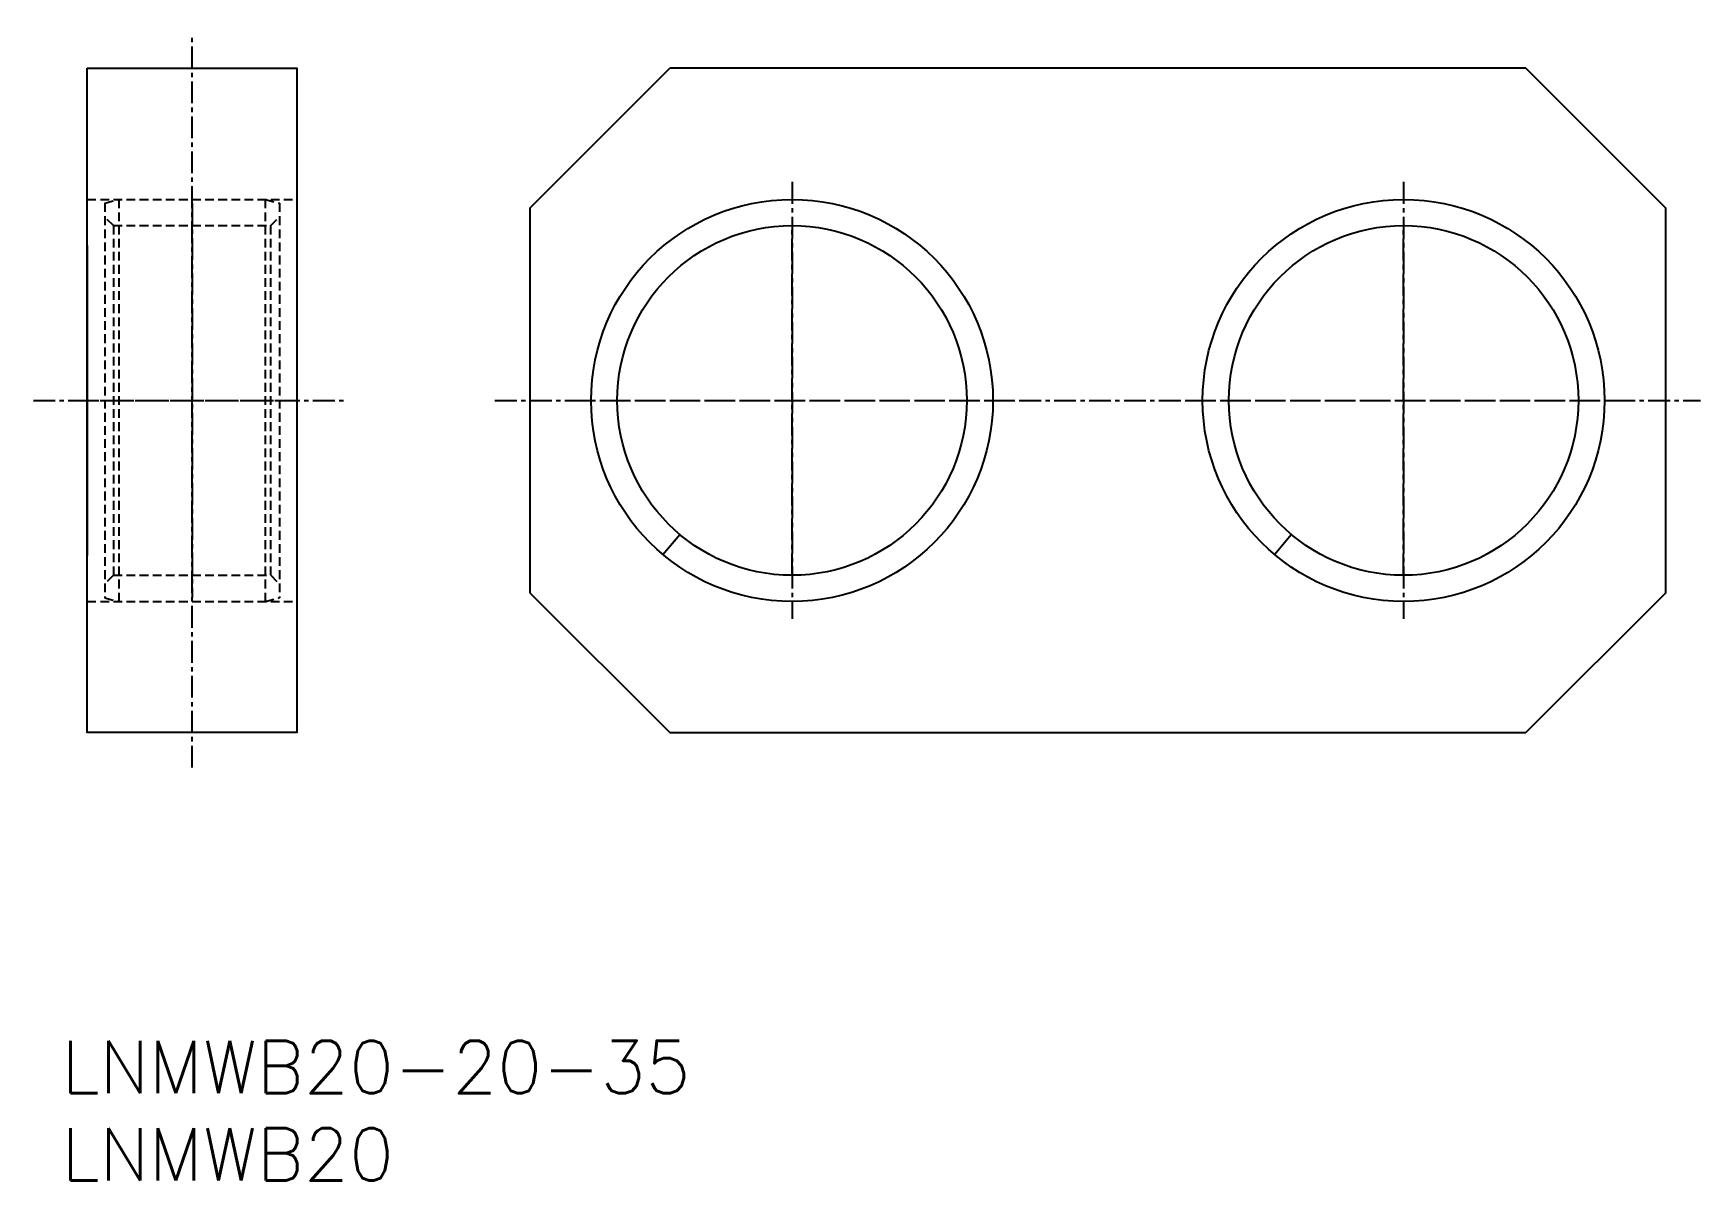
# Model space of a CAD drawing. Extents: x 96.4 to 191.8, y 58.4 to 124.
import ezdxf
from ezdxf.enums import TextEntityAlignment as Align

# ---------------------------------------------------------------- set-up
doc = ezdxf.new("R2010")
doc.units = 0
doc.header["$MEASUREMENT"] = 0
doc.linetypes.add('CENTER', pattern=[2, 1.25, -0.25, 0.25, -0.25])
doc.linetypes.add('DASHED', pattern=[0.75, 0.5, -0.25])
doc.layers.get('0').update_dxf_attribs({"linetype": 'CONTINUOUS'})
doc.layers.add('CENTER', color=1, linetype='CENTER')
doc.styles.get("Standard").update_dxf_attribs({"font": 'txt.shx', "bigfont": 'extfont.shx'})

msp = doc.modelspace()

# ---------------------------------------------------------------- linework, layer by layer
at = {"color": 7, "linetype": 'Continuous'}
for p, q in [((124.808, 114.047), (132.808, 122.047)), ((181.808, 122.047), (132.808, 122.047)), ((181.808, 122.047), (189.808, 114.047)), ((124.808, 114.047), (124.808, 92.047)), ((189.808, 92.047), (189.808, 114.047)), ((99.474, 111.913), (99.474, 94.181)), ((111.474, 111.913), (111.474, 94.181)), ((132.415, 94.237), (133.38, 95.386)), ((167.415, 94.237), (168.38, 95.386)), ((124.808, 92.047), (132.808, 84.047)), ((189.808, 92.047), (181.808, 84.047)), ((132.808, 84.047), (181.808, 84.047))]:
    msp.add_line(p, q, dxfattribs=at)
at = {"linetype": 'DASHED'}
for p, q in [((99.474, 114.547), (111.474, 114.547)), ((100.474, 114.332), (101.274, 114.547)), ((101.274, 114.547), (101.274, 91.547)), ((109.674, 91.547), (109.674, 114.547)), ((109.674, 114.547), (110.474, 114.332)), ((100.474, 114.332), (100.474, 91.761)), ((100.974, 113.047), (100.474, 113.547)), ((109.974, 113.047), (110.474, 113.547)), ((110.474, 114.332), (110.474, 91.761)), ((100.974, 113.047), (100.974, 93.047)), ((100.974, 113.047), (109.974, 113.047)), ((109.974, 93.047), (109.974, 113.047)), ((100.974, 93.047), (100.474, 92.547)), ((100.974, 93.047), (109.974, 93.047)), ((109.974, 93.047), (110.474, 92.547)), ((100.474, 91.761), (101.274, 91.547)), ((109.674, 91.547), (110.474, 91.761)), ((99.474, 91.547), (111.474, 91.547))]:
    msp.add_line(p, q, dxfattribs=at)
at = {"color": 3, "linetype": 'DASHED'}
for p, q in [((103.224, 93.047), (103.224, 93.047)), ((105.474, 93.047), (105.474, 93.047))]:
    msp.add_line(p, q, dxfattribs=at)
at = {"color": 7, "linetype": 'Continuous'}
msp.add_lwpolyline([(99.474, 122.047), (111.474, 122.047), (111.474, 84.047), (99.474, 84.047)], close=True, dxfattribs=at)
for centre, radius in [((139.808, 103.047), 11.5), ((174.808, 103.047), 11.5), ((139.808, 103.047), 10), ((174.808, 103.047), 10)]:
    msp.add_circle(centre, radius, dxfattribs=at)
at = {"layer": 'CENTER', "color": 1, "linetype": 'CENTER'}
for p, q in [((105.474, 82.047), (105.474, 124.047)), ((139.808, 115.547), (139.808, 90.547)), ((174.808, 115.547), (174.808, 90.547)), ((105.474, 114.332), (105.474, 91.761)), ((139.808, 93.047), (139.808, 113.047)), ((174.808, 93.047), (174.808, 113.047)), ((96.39, 103.047), (114.308, 103.047)), ((98.718, 103.047), (111.474, 103.047)), ((122.808, 103.047), (191.808, 103.047)), ((127.308, 103.047), (152.308, 103.047)), ((162.308, 103.047), (187.308, 103.047))]:
    msp.add_line(p, q, dxfattribs=at)

# ---------------------------------------------------------------- texts
at = {"color": 7, "linetype": 'Continuous'}
for s, p in [('LNMWB20-20-35', (97.995, 64.917)), ('LNMWB20', (97.995, 59.917))]:
    msp.add_text(s, height=3, dxfattribs=at).set_placement(p, align=Align.MIDDLE_LEFT)

doc.saveas('drawing.dxf')
